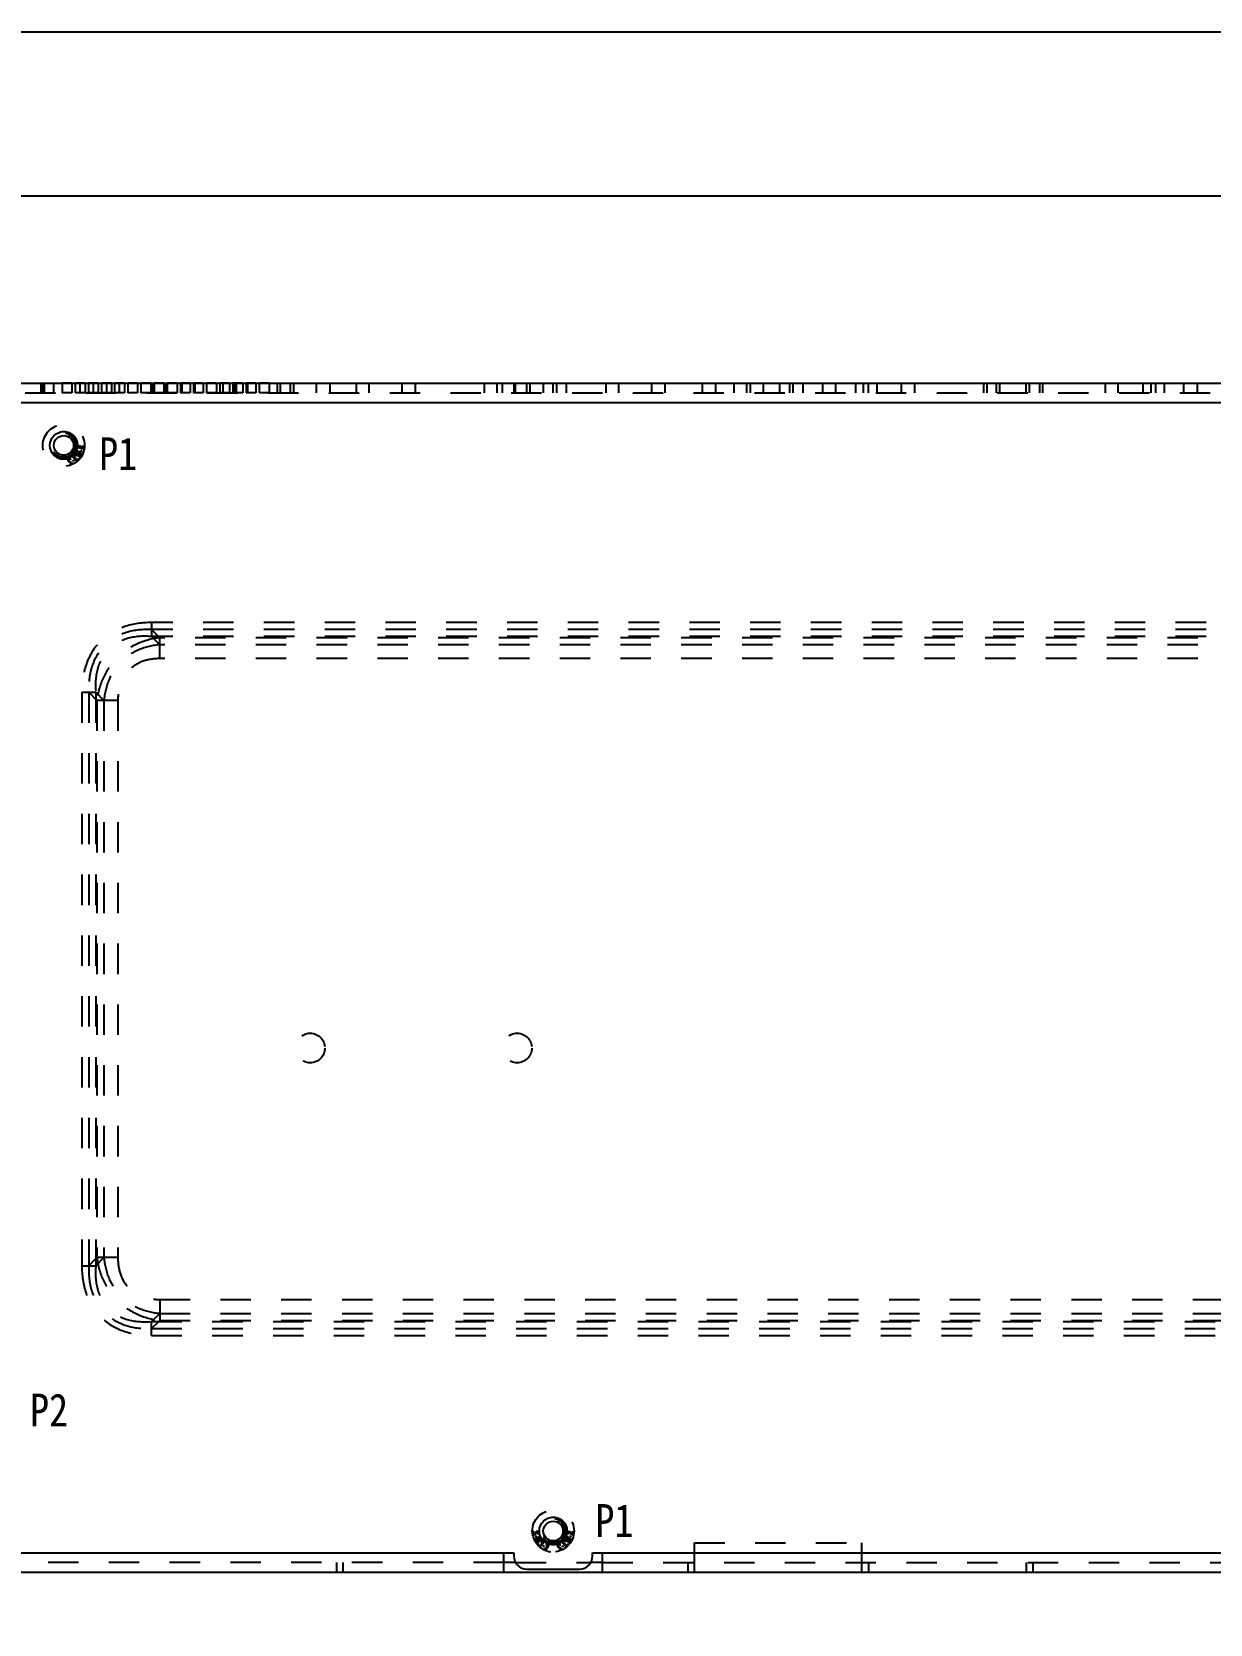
# Model space of a CAD drawing. Header units: millimetres. Extents: x -177 to 18421, y -5017 to 3255.
# Drawn here: x 14264.7 to 14444, y 2017.1 to 2259.5 of the extents above; entities that cross this region are included whole.
import ezdxf

# ---------------------------------------------------------------- set-up
doc = ezdxf.new("R2010")
doc.units = ezdxf.units.MM
doc.header["$LTSCALE"] = 46.255
doc.linetypes.add('HIDDEN', pattern=[0.2, 0.1, -0.1])
doc.layers.get('0').update_dxf_attribs({"linetype": 'CONTINUOUS'})
for name, color, linetype in [('02___PRT_ALL_AXES', 7, 'CONTINUOUS'), ('03___PRT_ALL_CURVES', 7, 'CONTINUOUS'), ('DEFAULT_2', 8, 'HIDDEN')]:
    doc.layers.add(name, color=color, linetype=linetype)
doc.styles.get("Standard").update_dxf_attribs({"font": 'txt', "width": 0.85})

msp = doc.modelspace()

# ---------------------------------------------------------------- linework, layer by layer
at = {"color": 7, "linetype": 'Continuous'}
for p, q in [((13724.839, 2259.458), (15274.839, 2259.458)), ((14338.317, 2026.521), (14336.508, 2026.521)), ((14351.508, 2026.521), (14349.699, 2026.521))]:
    msp.add_line(p, q, dxfattribs=at)
at = {"color": 3, "linetype": 'Continuous'}
for p, q in [((14185.908, 2206.021), (14642.108, 2206.021)), ((14638.408, 2203.021), (14189.608, 2203.021)), ((14210.008, 2028.021), (14338.008, 2028.021)), ((14336.508, 2025.021), (14336.508, 2028.021)), ((14338.008, 2028.021), (14338.008, 2027.521)), ((14350.008, 2028.021), (14478.008, 2028.021)), ((14350.008, 2027.521), (14350.008, 2028.021)), ((14351.508, 2025.021), (14351.508, 2028.021)), ((14638.408, 2025.021), (14189.608, 2025.021)), ((14340.008, 2025.521), (14348.008, 2025.521))]:
    msp.add_line(p, q, dxfattribs=at)
at = {"color": 7, "linetype": 'Continuous'}
msp.add_lwpolyline([(13749.839, 1184.458), (15249.839, 1184.458), (15249.839, 2234.458), (13749.839, 2234.458)], close=True, dxfattribs=at)
at = {"color": 3, "linetype": 'Continuous'}
for centre, start, end in [((14340.008, 2027.521), 180, 270), ((14348.008, 2027.521), 270, 0)]:
    msp.add_arc(centre, 2, start, end, dxfattribs=at)
at = {"layer": '02___PRT_ALL_AXES', "color": 8, "linetype": 'HIDDEN'}
for p, q in [((14269.258, 2206.021), (14269.258, 2204.521)), ((14270.758, 2206.021), (14269.258, 2206.021)), ((14270.758, 2206.021), (14270.758, 2204.521)), ((14271.258, 2206.021), (14271.258, 2204.521)), ((14272.758, 2206.021), (14271.258, 2206.021)), ((14272.758, 2206.021), (14272.758, 2204.521)), ((14273.258, 2206.021), (14273.258, 2204.521)), ((14274.758, 2206.021), (14273.258, 2206.021)), ((14274.758, 2206.021), (14274.758, 2204.521)), ((14275.258, 2206.021), (14275.258, 2204.521)), ((14276.758, 2206.021), (14275.258, 2206.021)), ((14276.758, 2206.021), (14276.758, 2204.521)), ((14277.258, 2206.021), (14277.258, 2204.521)), ((14278.758, 2206.021), (14277.258, 2206.021)), ((14278.758, 2206.021), (14278.758, 2204.521)), ((14279.258, 2206.021), (14279.258, 2204.521)), ((14280.758, 2206.021), (14279.258, 2206.021)), ((14280.758, 2206.021), (14280.758, 2204.521)), ((14281.258, 2206.021), (14281.258, 2204.521)), ((14282.758, 2206.021), (14281.258, 2206.021)), ((14282.758, 2206.021), (14282.758, 2204.521)), ((14283.258, 2206.021), (14283.258, 2204.521)), ((14284.758, 2206.021), (14283.258, 2206.021)), ((14284.758, 2206.021), (14284.758, 2204.521)), ((14285.258, 2206.021), (14285.258, 2204.521)), ((14286.758, 2206.021), (14285.258, 2206.021)), ((14286.758, 2206.021), (14286.758, 2204.521)), ((14287.258, 2206.021), (14287.258, 2204.521)), ((14288.758, 2206.021), (14287.258, 2206.021)), ((14288.758, 2206.021), (14288.758, 2204.521)), ((14289.258, 2206.021), (14289.258, 2204.521)), ((14290.758, 2206.021), (14289.258, 2206.021)), ((14290.758, 2206.021), (14290.758, 2204.521)), ((14291.258, 2206.021), (14291.258, 2204.521)), ((14292.758, 2206.021), (14291.258, 2206.021)), ((14292.758, 2206.021), (14292.758, 2204.521)), ((14293.258, 2206.021), (14293.258, 2204.521)), ((14294.758, 2206.021), (14293.258, 2206.021)), ((14294.758, 2206.021), (14294.758, 2204.521)), ((14295.258, 2206.021), (14295.258, 2204.521)), ((14296.758, 2206.021), (14295.258, 2206.021)), ((14296.758, 2206.021), (14296.758, 2204.521)), ((14297.258, 2206.021), (14297.258, 2204.521)), ((14298.758, 2206.021), (14297.258, 2206.021)), ((14298.758, 2206.021), (14298.758, 2204.521)), ((14299.258, 2206.021), (14299.258, 2204.521)), ((14300.758, 2206.021), (14299.258, 2206.021)), ((14300.758, 2206.021), (14300.758, 2204.521)), ((14270.758, 2204.521), (14269.258, 2204.521)), ((14272.758, 2204.521), (14271.258, 2204.521)), ((14274.758, 2204.521), (14273.258, 2204.521)), ((14276.758, 2204.521), (14275.258, 2204.521)), ((14278.758, 2204.521), (14277.258, 2204.521)), ((14280.758, 2204.521), (14279.258, 2204.521)), ((14282.758, 2204.521), (14281.258, 2204.521)), ((14284.758, 2204.521), (14283.258, 2204.521)), ((14286.758, 2204.521), (14285.258, 2204.521)), ((14288.758, 2204.521), (14287.258, 2204.521)), ((14290.758, 2204.521), (14289.258, 2204.521)), ((14292.758, 2204.521), (14291.258, 2204.521)), ((14294.758, 2204.521), (14293.258, 2204.521)), ((14296.758, 2204.521), (14295.258, 2204.521)), ((14298.758, 2204.521), (14297.258, 2204.521)), ((14300.758, 2204.521), (14299.258, 2204.521))]:
    msp.add_line(p, q, dxfattribs=at)
for centre, radius in [((14269.508, 2196.521), 3.175), ((14269.508, 2196.521), 2.11), ((14269.508, 2196.521), 1.91), ((14344.008, 2031.321), 3.175), ((14344.008, 2031.321), 2.11), ((14344.008, 2031.321), 1.91)]:
    msp.add_circle(centre, radius, dxfattribs=at)
at = {"layer": '02___PRT_ALL_AXES', "color": 3, "linetype": 'Continuous'}
for centre in [(14269.508, 2196.521), (14344.008, 2031.321)]:
    msp.add_circle(centre, 2.1, dxfattribs=at)
at = {"layer": '02___PRT_ALL_AXES', "color": 7, "linetype": 'Continuous'}
for centre in [(14269.508, 2196.521), (14344.008, 2031.321)]:
    msp.add_circle(centre, 1.5, dxfattribs=at)
at = {"layer": '03___PRT_ALL_CURVES', "color": 8, "linetype": 'HIDDEN'}
msp.add_circle((14344.008, 2031.321), 2.1, dxfattribs=at)
at = {"layer": 'DEFAULT_2', "color": 8, "linetype": 'HIDDEN'}
for p, q in [((14266.008, 2206.021), (14266.008, 2204.521)), ((14266.258, 2206.021), (14266.258, 2204.521)), ((14266.508, 2206.021), (14266.508, 2204.521)), ((14268.008, 2204.521), (14268.008, 2206.021)), ((14272.008, 2204.521), (14272.008, 2206.021)), ((14272.758, 2206.021), (14272.758, 2204.521)), ((14274.008, 2206.021), (14274.008, 2204.521)), ((14276.008, 2206.021), (14276.008, 2204.521)), ((14278.008, 2204.521), (14278.008, 2206.021)), ((14283.008, 2204.521), (14283.008, 2206.021)), ((14285.008, 2206.021), (14285.008, 2204.521)), ((14287.508, 2206.021), (14287.508, 2204.521)), ((14289.508, 2204.521), (14289.508, 2206.021)), ((14293.758, 2204.521), (14293.758, 2206.021)), ((14295.508, 2206.021), (14295.508, 2204.521)), ((14295.758, 2206.021), (14295.758, 2204.521)), ((14297.508, 2204.521), (14297.508, 2206.021)), ((14302.008, 2206.021), (14302.008, 2204.521)), ((14302.508, 2204.521), (14302.508, 2206.021)), ((14304.008, 2204.521), (14304.008, 2206.021)), ((14304.508, 2206.021), (14304.508, 2204.521)), ((14308.008, 2204.521), (14308.008, 2206.021)), ((14310.008, 2206.021), (14310.008, 2204.521)), ((14314.008, 2206.021), (14314.008, 2204.521)), ((14316.008, 2204.521), (14316.008, 2206.021)), ((14321.008, 2204.521), (14321.008, 2206.021)), ((14323.008, 2206.021), (14323.008, 2204.521)), ((14333.508, 2206.021), (14333.508, 2204.521)), ((14335.508, 2204.521), (14335.508, 2206.021)), ((14336.258, 2206.021), (14336.258, 2204.521)), ((14338.008, 2206.021), (14338.008, 2204.521)), ((14338.258, 2204.521), (14338.258, 2206.021)), ((14340.008, 2204.521), (14340.008, 2206.021)), ((14340.508, 2204.521), (14340.508, 2206.021)), ((14342.508, 2206.021), (14342.508, 2204.521)), ((14344.008, 2204.521), (14344.008, 2206.021)), ((14344.508, 2206.021), (14344.508, 2204.521)), ((14346.008, 2206.021), (14346.008, 2204.521)), ((14352.008, 2206.021), (14352.008, 2204.521)), ((14354.008, 2204.521), (14354.008, 2206.021)), ((14359.008, 2204.521), (14359.008, 2206.021)), ((14361.008, 2206.021), (14361.008, 2204.521)), ((14366.708, 2206.021), (14366.708, 2204.521)), ((14368.708, 2206.021), (14368.708, 2204.521)), ((14371.508, 2206.021), (14371.508, 2204.521)), ((14373.508, 2204.521), (14373.508, 2206.021)), ((14374.008, 2206.021), (14374.008, 2204.521)), ((14376.008, 2204.521), (14376.008, 2206.021)), ((14378.508, 2204.521), (14378.508, 2206.021)), ((14380.008, 2204.521), (14380.008, 2206.021)), ((14380.508, 2206.021), (14380.508, 2204.521)), ((14382.008, 2206.021), (14382.008, 2204.521)), ((14385.008, 2206.021), (14385.008, 2204.521)), ((14387.008, 2204.521), (14387.008, 2206.021)), ((14390.008, 2206.021), (14390.008, 2204.521)), ((14391.258, 2204.521), (14391.258, 2206.021)), ((14392.008, 2204.521), (14392.008, 2206.021)), ((14393.258, 2206.021), (14393.258, 2204.521)), ((14397.008, 2204.521), (14397.008, 2206.021)), ((14399.008, 2206.021), (14399.008, 2204.521)), ((14409.508, 2206.021), (14409.508, 2204.521)), ((14410.008, 2206.021), (14410.008, 2204.521)), ((14411.508, 2204.521), (14411.508, 2206.021)), ((14412.008, 2204.521), (14412.008, 2206.021)), ((14416.008, 2204.521), (14416.008, 2206.021)), ((14416.508, 2204.521), (14416.508, 2206.021)), ((14418.008, 2206.021), (14418.008, 2204.521)), ((14418.508, 2206.021), (14418.508, 2204.521)), ((14428.008, 2206.021), (14428.008, 2204.521)), ((14430.008, 2204.521), (14430.008, 2206.021)), ((14433.758, 2206.021), (14433.758, 2204.521)), ((14435.008, 2204.521), (14435.008, 2206.021)), ((14435.758, 2204.521), (14435.758, 2206.021)), ((14437.008, 2206.021), (14437.008, 2204.521)), ((14440.008, 2204.521), (14440.008, 2206.021)), ((14442.008, 2206.021), (14442.008, 2204.521)), ((14189.608, 2204.521), (14638.408, 2204.521)), ((14271.486, 2195.598), (14271.543, 2195.695)), ((14272.167, 2194.989), (14271.486, 2195.598)), ((14271.543, 2195.695), (14272.397, 2195.203)), ((14271.668, 2196.26), (14271.674, 2196.322)), ((14271.682, 2196.195), (14271.668, 2196.26)), ((14271.674, 2196.322), (14271.701, 2196.369)), ((14271.74, 2196.139), (14271.682, 2196.195)), ((14271.689, 2195.524), (14272.284, 2194.979)), ((14272.364, 2195.135), (14271.689, 2195.524)), ((14271.701, 2196.369), (14271.749, 2196.414)), ((14271.821, 2196.092), (14271.74, 2196.139)), ((14271.749, 2196.414), (14271.838, 2196.455)), ((14271.801, 2196.308), (14271.793, 2196.234)), ((14271.793, 2196.234), (14271.811, 2196.194)), ((14271.827, 2196.343), (14271.801, 2196.308)), ((14271.811, 2196.194), (14271.85, 2196.165)), ((14271.883, 2196.073), (14271.821, 2196.092)), ((14271.873, 2196.376), (14271.827, 2196.343)), ((14271.838, 2196.455), (14271.924, 2196.458)), ((14271.85, 2196.165), (14271.891, 2196.148)), ((14271.938, 2196.382), (14271.873, 2196.376)), ((14271.891, 2196.148), (14271.883, 2196.073)), ((14271.924, 2196.458), (14272.009, 2196.449)), ((14271.98, 2196.377), (14271.938, 2196.382)), ((14272.042, 2196.358), (14271.98, 2196.377)), ((14272.009, 2196.449), (14272.092, 2196.428)), ((14272.08, 2196.316), (14272.042, 2196.358)), ((14272.061, 2195.62), (14272.119, 2195.784)), ((14272.161, 2195.584), (14272.061, 2195.62)), ((14272.098, 2196.277), (14272.08, 2196.316)), ((14272.09, 2196.202), (14272.098, 2196.277)), ((14272.104, 2196.138), (14272.09, 2196.202)), ((14272.092, 2196.428), (14272.172, 2196.369)), ((14272.141, 2196.083), (14272.104, 2196.138)), ((14272.119, 2195.784), (14272.22, 2195.749)), ((14272.22, 2196.025), (14272.141, 2196.083)), ((14272.22, 2195.749), (14272.161, 2195.584)), ((14272.172, 2196.369), (14272.209, 2196.315)), ((14272.209, 2196.315), (14272.225, 2196.263)), ((14272.225, 2196.263), (14272.217, 2196.188)), ((14272.217, 2196.188), (14272.232, 2196.136)), ((14272.302, 2195.991), (14272.22, 2196.025)), ((14272.232, 2196.136), (14272.271, 2196.095)), ((14272.271, 2196.095), (14272.332, 2196.063)), ((14272.408, 2195.979), (14272.302, 2195.991)), ((14272.332, 2196.063), (14272.395, 2196.056)), ((14272.395, 2196.056), (14272.461, 2196.074)), ((14272.407, 2196.369), (14272.415, 2196.444)), ((14272.469, 2196.35), (14272.407, 2196.369)), ((14272.495, 2195.995), (14272.408, 2195.979)), ((14272.415, 2196.444), (14272.498, 2196.422)), ((14272.461, 2196.074), (14272.507, 2196.107)), ((14272.529, 2196.306), (14272.469, 2196.35)), ((14272.585, 2196.036), (14272.495, 2195.995)), ((14272.498, 2196.422), (14272.6, 2196.374)), ((14272.507, 2196.107), (14272.534, 2196.155)), ((14272.545, 2196.254), (14272.529, 2196.306)), ((14272.534, 2196.155), (14272.545, 2196.254)), ((14272.633, 2196.081), (14272.585, 2196.036)), ((14272.6, 2196.374), (14272.657, 2196.305)), ((14272.66, 2196.14), (14272.633, 2196.081)), ((14272.657, 2196.305), (14272.671, 2196.242)), ((14270.176, 2194.285), (14270.19, 2194.383)), ((14270.196, 2194.202), (14270.176, 2194.285)), ((14270.19, 2194.383), (14270.221, 2194.441)), ((14270.211, 2194.162), (14270.196, 2194.202)), ((14270.255, 2194.088), (14270.211, 2194.162)), ((14270.221, 2194.441), (14270.283, 2194.489)), ((14270.302, 2194.038), (14270.255, 2194.088)), ((14270.284, 2194.351), (14270.265, 2194.298)), ((14270.265, 2194.298), (14270.265, 2194.229)), ((14270.265, 2194.229), (14270.281, 2194.19)), ((14270.281, 2194.19), (14270.336, 2194.12)), ((14270.283, 2194.489), (14270.329, 2194.507)), ((14270.334, 2194.394), (14270.284, 2194.351)), ((14270.766, 2193.72), (14270.302, 2194.038)), ((14270.329, 2194.507), (14270.418, 2194.52)), ((14270.38, 2194.413), (14270.334, 2194.394)), ((14270.336, 2194.12), (14270.859, 2193.757)), ((14270.446, 2194.417), (14270.38, 2194.413)), ((14270.418, 2194.52), (14270.48, 2194.499)), ((14270.441, 2193.589), (14270.766, 2193.72)), ((14270.478, 2193.498), (14270.441, 2193.589)), ((14270.497, 2194.391), (14270.446, 2194.417)), ((14270.48, 2194.499), (14270.559, 2194.439)), ((14270.544, 2194.341), (14270.497, 2194.391)), ((14270.602, 2194.364), (14270.544, 2194.341)), ((14270.559, 2194.439), (14270.602, 2194.364)), ((14270.859, 2193.757), (14270.895, 2193.665)), ((14270.891, 2194.193), (14271.039, 2194.286)), ((14270.947, 2194.103), (14270.891, 2194.193)), ((14270.943, 2194.796), (14270.95, 2194.861)), ((14270.965, 2194.7), (14270.943, 2194.796)), ((14271.095, 2194.196), (14270.947, 2194.103)), ((14270.95, 2194.861), (14270.998, 2194.937)), ((14271.015, 2194.63), (14270.965, 2194.7)), ((14270.998, 2194.937), (14271.017, 2194.954)), ((14271.044, 2194.599), (14271.015, 2194.63)), ((14271.017, 2194.954), (14271.095, 2194.999)), ((14271.063, 2194.851), (14271.032, 2194.793)), ((14271.032, 2194.793), (14271.034, 2194.736)), ((14271.034, 2194.736), (14271.06, 2194.673)), ((14271.039, 2194.286), (14271.095, 2194.196)), ((14271.112, 2194.546), (14271.044, 2194.599)), ((14271.06, 2194.673), (14271.089, 2194.642)), ((14271.099, 2194.886), (14271.063, 2194.851)), ((14271.089, 2194.642), (14271.166, 2194.597)), ((14271.095, 2194.999), (14271.16, 2195.003)), ((14271.159, 2194.913), (14271.099, 2194.886)), ((14271.174, 2194.517), (14271.112, 2194.546)), ((14271.215, 2194.908), (14271.159, 2194.913)), ((14271.16, 2195.003), (14271.255, 2194.976)), ((14271.166, 2194.597), (14271.214, 2194.584)), ((14271.254, 2194.505), (14271.174, 2194.517)), ((14271.214, 2194.584), (14271.297, 2194.605)), ((14271.278, 2194.879), (14271.215, 2194.908)), ((14271.238, 2194.431), (14271.254, 2194.505)), ((14271.264, 2194.367), (14271.238, 2194.431)), ((14271.243, 2195.175), (14271.299, 2195.273)), ((14272.097, 2194.683), (14271.243, 2195.175)), ((14271.255, 2194.976), (14271.323, 2194.922)), ((14271.314, 2194.297), (14271.264, 2194.367)), ((14271.323, 2194.922), (14271.278, 2194.879)), ((14271.297, 2194.605), (14271.334, 2194.639)), ((14271.299, 2195.273), (14272.167, 2194.989)), ((14271.372, 2194.236), (14271.314, 2194.297)), ((14271.356, 2194.543), (14271.316, 2194.476)), ((14271.316, 2194.476), (14271.319, 2194.419)), ((14271.319, 2194.419), (14271.359, 2194.34)), ((14271.334, 2194.639), (14271.392, 2194.577)), ((14271.392, 2194.577), (14271.356, 2194.543)), ((14271.359, 2194.34), (14271.418, 2194.279)), ((14271.425, 2194.198), (14271.372, 2194.236)), ((14271.418, 2194.279), (14271.456, 2194.256)), ((14271.488, 2194.169), (14271.425, 2194.198)), ((14271.456, 2194.256), (14271.504, 2194.243)), ((14271.465, 2195.134), (14272.14, 2194.745)), ((14272.234, 2194.892), (14271.465, 2195.134)), ((14271.544, 2194.164), (14271.488, 2194.169)), ((14271.504, 2194.243), (14271.536, 2194.245)), ((14271.536, 2194.245), (14271.596, 2194.272)), ((14271.61, 2194.168), (14271.544, 2194.164)), ((14271.596, 2194.272), (14271.651, 2194.324)), ((14271.66, 2194.186), (14271.61, 2194.168)), ((14271.651, 2194.324), (14271.681, 2194.382)), ((14271.653, 2194.503), (14271.698, 2194.546)), ((14271.673, 2194.463), (14271.653, 2194.503)), ((14271.685, 2194.415), (14271.673, 2194.463)), ((14271.681, 2194.382), (14271.685, 2194.415)), ((14271.698, 2194.546), (14271.733, 2194.491)), ((14271.733, 2194.491), (14271.759, 2194.427)), ((14271.755, 2194.305), (14271.733, 2194.256)), ((14271.761, 2194.371), (14271.755, 2194.305)), ((14271.759, 2194.427), (14271.761, 2194.371)), ((14282.872, 2169.564), (14282.872, 2167.443)), ((14545.144, 2169.564), (14282.872, 2169.564)), ((14282.872, 2168.503), (14284.115, 2167.261)), ((14545.144, 2168.503), (14282.872, 2168.503)), ((14282.872, 2167.443), (14284.115, 2166.2)), ((14545.144, 2167.443), (14282.872, 2167.443)), ((14284.115, 2166.2), (14284.115, 2167.261)), ((14543.902, 2167.261), (14284.115, 2167.261)), ((14284.115, 2164.079), (14284.115, 2166.2)), ((14543.902, 2166.2), (14284.115, 2166.2)), ((14543.902, 2164.079), (14284.115, 2164.079)), ((14272.266, 2158.957), (14272.266, 2071.685)), ((14272.266, 2158.957), (14274.387, 2158.957)), ((14273.326, 2158.957), (14273.326, 2071.685)), ((14273.326, 2158.957), (14274.569, 2157.715)), ((14274.387, 2158.957), (14274.387, 2071.685)), ((14274.387, 2158.957), (14275.63, 2157.715)), ((14274.569, 2157.715), (14274.569, 2072.928)), ((14275.63, 2157.715), (14274.569, 2157.715)), ((14275.63, 2157.715), (14275.63, 2072.928)), ((14277.751, 2157.715), (14275.63, 2157.715)), ((14277.751, 2157.715), (14277.751, 2072.928)), ((14273.326, 2071.685), (14274.569, 2072.928)), ((14274.387, 2071.685), (14275.63, 2072.928)), ((14275.63, 2072.928), (14274.569, 2072.928)), ((14277.751, 2072.928), (14275.63, 2072.928)), ((14272.266, 2071.685), (14274.387, 2071.685)), ((14284.115, 2066.564), (14284.115, 2064.443)), ((14284.115, 2066.564), (14543.902, 2066.564)), ((14282.872, 2063.2), (14284.115, 2064.443)), ((14282.872, 2062.139), (14284.115, 2063.382)), ((14282.872, 2061.079), (14282.872, 2063.2)), ((14282.872, 2063.2), (14545.145, 2063.2)), ((14282.872, 2062.139), (14545.145, 2062.139)), ((14284.115, 2064.443), (14284.115, 2063.382)), ((14284.115, 2064.443), (14543.904, 2064.443)), ((14284.115, 2063.382), (14543.904, 2063.382)), ((14282.872, 2061.079), (14545.144, 2061.079)), ((14340.86, 2031.105), (14340.846, 2031.042)), ((14340.856, 2030.94), (14340.884, 2030.881)), ((14340.917, 2031.174), (14340.86, 2031.105)), ((14340.884, 2030.881), (14340.931, 2030.836)), ((14341.019, 2031.222), (14340.917, 2031.174)), ((14340.931, 2030.836), (14341.021, 2030.795)), ((14340.972, 2031.054), (14340.988, 2031.106)), ((14340.983, 2030.955), (14340.972, 2031.054)), ((14341.009, 2030.907), (14340.983, 2030.955)), ((14340.988, 2031.106), (14341.048, 2031.15)), ((14341.056, 2030.874), (14341.009, 2030.907)), ((14341.102, 2031.244), (14341.019, 2031.222)), ((14341.021, 2030.795), (14341.109, 2030.779)), ((14341.048, 2031.15), (14341.11, 2031.169)), ((14341.122, 2030.856), (14341.056, 2030.874)), ((14341.11, 2031.169), (14341.102, 2031.244)), ((14341.109, 2030.779), (14341.214, 2030.791)), ((14341.185, 2030.863), (14341.122, 2030.856)), ((14341.246, 2030.895), (14341.185, 2030.863)), ((14341.214, 2030.791), (14341.296, 2030.825)), ((14341.284, 2030.936), (14341.246, 2030.895)), ((14341.3, 2030.988), (14341.284, 2030.936)), ((14341.308, 2031.115), (14341.292, 2031.063)), ((14341.292, 2031.063), (14341.3, 2030.988)), ((14341.296, 2030.825), (14341.376, 2030.883)), ((14341.397, 2030.584), (14341.297, 2030.549)), ((14341.345, 2031.169), (14341.308, 2031.115)), ((14341.424, 2031.228), (14341.345, 2031.169)), ((14341.376, 2030.883), (14341.413, 2030.938)), ((14341.456, 2030.42), (14341.397, 2030.584)), ((14341.413, 2030.938), (14341.427, 2031.002)), ((14341.419, 2031.077), (14341.436, 2031.116)), ((14341.427, 2031.002), (14341.419, 2031.077)), ((14341.508, 2031.249), (14341.424, 2031.228)), ((14341.436, 2031.116), (14341.475, 2031.158)), ((14341.475, 2031.158), (14341.537, 2031.177)), ((14341.592, 2031.258), (14341.508, 2031.249)), ((14341.537, 2031.177), (14341.579, 2031.182)), ((14341.579, 2031.182), (14341.644, 2031.176)), ((14341.678, 2031.255), (14341.592, 2031.258)), ((14341.667, 2030.965), (14341.626, 2030.948)), ((14341.626, 2030.948), (14341.634, 2030.873)), ((14341.634, 2030.873), (14341.696, 2030.892)), ((14341.644, 2031.176), (14341.69, 2031.143)), ((14341.706, 2030.994), (14341.667, 2030.965)), ((14341.768, 2031.214), (14341.678, 2031.255)), ((14341.69, 2031.143), (14341.715, 2031.108)), ((14341.696, 2030.892), (14341.776, 2030.939)), ((14341.723, 2031.034), (14341.706, 2030.994)), ((14341.715, 2031.108), (14341.723, 2031.034)), ((14341.816, 2031.169), (14341.768, 2031.214)), ((14341.776, 2030.939), (14341.834, 2030.995)), ((14341.842, 2031.122), (14341.816, 2031.169)), ((14341.834, 2030.995), (14341.849, 2031.06)), ((14341.849, 2031.06), (14341.842, 2031.122)), ((14346.168, 2031.06), (14346.174, 2031.122)), ((14346.182, 2030.995), (14346.168, 2031.06)), ((14346.174, 2031.122), (14346.201, 2031.169)), ((14346.24, 2030.939), (14346.182, 2030.995)), ((14346.201, 2031.169), (14346.249, 2031.214)), ((14346.321, 2030.892), (14346.24, 2030.939)), ((14346.249, 2031.214), (14346.338, 2031.255)), ((14346.301, 2031.108), (14346.293, 2031.034)), ((14346.293, 2031.034), (14346.311, 2030.994)), ((14346.327, 2031.143), (14346.301, 2031.108)), ((14346.311, 2030.994), (14346.35, 2030.965)), ((14346.383, 2030.873), (14346.321, 2030.892)), ((14346.373, 2031.176), (14346.327, 2031.143)), ((14346.338, 2031.255), (14346.424, 2031.258)), ((14346.35, 2030.965), (14346.391, 2030.948)), ((14346.438, 2031.182), (14346.373, 2031.176)), ((14346.391, 2030.948), (14346.383, 2030.873)), ((14346.424, 2031.258), (14346.509, 2031.249)), ((14346.48, 2031.177), (14346.438, 2031.182)), ((14346.542, 2031.158), (14346.48, 2031.177)), ((14346.509, 2031.249), (14346.592, 2031.228)), ((14346.58, 2031.116), (14346.542, 2031.158)), ((14346.561, 2030.42), (14346.619, 2030.584)), ((14346.598, 2031.077), (14346.58, 2031.116)), ((14346.59, 2031.002), (14346.598, 2031.077)), ((14346.604, 2030.938), (14346.59, 2031.002)), ((14346.592, 2031.228), (14346.672, 2031.169)), ((14346.641, 2030.883), (14346.604, 2030.938)), ((14346.619, 2030.584), (14346.72, 2030.549)), ((14346.72, 2030.825), (14346.641, 2030.883)), ((14346.672, 2031.169), (14346.709, 2031.115)), ((14346.709, 2031.115), (14346.725, 2031.063)), ((14346.725, 2031.063), (14346.717, 2030.988)), ((14346.717, 2030.988), (14346.732, 2030.936)), ((14346.802, 2030.791), (14346.72, 2030.825)), ((14346.732, 2030.936), (14346.771, 2030.895)), ((14346.771, 2030.895), (14346.832, 2030.863)), ((14346.908, 2030.779), (14346.802, 2030.791)), ((14346.832, 2030.863), (14346.895, 2030.856)), ((14346.895, 2030.856), (14346.961, 2030.874)), ((14346.907, 2031.169), (14346.915, 2031.244)), ((14346.969, 2031.15), (14346.907, 2031.169)), ((14346.995, 2030.795), (14346.908, 2030.779)), ((14346.915, 2031.244), (14346.998, 2031.222)), ((14346.961, 2030.874), (14347.007, 2030.907)), ((14347.029, 2031.106), (14346.969, 2031.15)), ((14347.085, 2030.836), (14346.995, 2030.795)), ((14346.998, 2031.222), (14347.1, 2031.174)), ((14347.007, 2030.907), (14347.034, 2030.955)), ((14347.045, 2031.054), (14347.029, 2031.106)), ((14347.034, 2030.955), (14347.045, 2031.054)), ((14347.133, 2030.881), (14347.085, 2030.836)), ((14347.1, 2031.174), (14347.157, 2031.105)), ((14347.16, 2030.94), (14347.133, 2030.881)), ((14347.157, 2031.105), (14347.171, 2031.042)), ((14341.974, 2030.495), (14341.12, 2030.003)), ((14341.152, 2029.935), (14341.827, 2030.324)), ((14341.827, 2030.324), (14341.233, 2029.779)), ((14341.283, 2029.692), (14342.052, 2029.934)), ((14341.297, 2030.549), (14341.356, 2030.384)), ((14341.35, 2029.789), (14342.03, 2030.398)), ((14342.218, 2030.073), (14341.35, 2029.789)), ((14341.356, 2030.384), (14341.456, 2030.42)), ((14342.052, 2029.934), (14341.377, 2029.545)), ((14341.42, 2029.483), (14342.274, 2029.975)), ((14341.758, 2029.227), (14341.755, 2029.171)), ((14341.755, 2029.171), (14341.762, 2029.105)), ((14341.783, 2029.291), (14341.758, 2029.227)), ((14341.762, 2029.105), (14341.783, 2029.056)), ((14341.818, 2029.346), (14341.783, 2029.291)), ((14341.864, 2029.303), (14341.818, 2029.346)), ((14341.832, 2029.215), (14341.843, 2029.263)), ((14341.836, 2029.182), (14341.832, 2029.215)), ((14341.866, 2029.124), (14341.836, 2029.182)), ((14341.843, 2029.263), (14341.864, 2029.303)), ((14341.857, 2028.986), (14341.907, 2028.968)), ((14341.921, 2029.072), (14341.866, 2029.124)), ((14341.907, 2028.968), (14341.973, 2028.964)), ((14341.98, 2029.045), (14341.921, 2029.072)), ((14341.973, 2028.964), (14342.029, 2028.969)), ((14342.03, 2030.398), (14341.974, 2030.495)), ((14342.013, 2029.043), (14341.98, 2029.045)), ((14342.061, 2029.056), (14342.013, 2029.043)), ((14342.029, 2028.969), (14342.091, 2028.998)), ((14342.099, 2029.079), (14342.061, 2029.056)), ((14342.091, 2028.998), (14342.144, 2029.036)), ((14342.158, 2029.14), (14342.099, 2029.079)), ((14342.183, 2029.439), (14342.125, 2029.377)), ((14342.125, 2029.377), (14342.161, 2029.343)), ((14342.144, 2029.036), (14342.203, 2029.097)), ((14342.198, 2029.219), (14342.158, 2029.14)), ((14342.161, 2029.343), (14342.2, 2029.276)), ((14342.219, 2029.405), (14342.183, 2029.439)), ((14342.262, 2029.776), (14342.194, 2029.722)), ((14342.194, 2029.722), (14342.239, 2029.679)), ((14342.2, 2029.276), (14342.198, 2029.219)), ((14342.203, 2029.097), (14342.253, 2029.167)), ((14342.274, 2029.975), (14342.218, 2030.073)), ((14342.303, 2029.384), (14342.219, 2029.405)), ((14342.239, 2029.679), (14342.301, 2029.708)), ((14342.253, 2029.167), (14342.279, 2029.231)), ((14342.357, 2029.803), (14342.262, 2029.776)), ((14342.263, 2029.305), (14342.343, 2029.317)), ((14342.279, 2029.231), (14342.263, 2029.305)), ((14342.301, 2029.708), (14342.358, 2029.713)), ((14342.351, 2029.397), (14342.303, 2029.384)), ((14342.343, 2029.317), (14342.405, 2029.346)), ((14342.427, 2029.442), (14342.351, 2029.397)), ((14342.422, 2029.799), (14342.357, 2029.803)), ((14342.358, 2029.713), (14342.418, 2029.686)), ((14342.405, 2029.346), (14342.473, 2029.399)), ((14342.418, 2029.686), (14342.454, 2029.651)), ((14342.478, 2029.086), (14342.421, 2028.996)), ((14342.421, 2028.996), (14342.57, 2028.903)), ((14342.5, 2029.754), (14342.422, 2029.799)), ((14342.457, 2029.473), (14342.427, 2029.442)), ((14342.454, 2029.651), (14342.485, 2029.593)), ((14342.483, 2029.536), (14342.457, 2029.473)), ((14342.473, 2029.399), (14342.502, 2029.43)), ((14342.626, 2028.993), (14342.478, 2029.086)), ((14342.485, 2029.593), (14342.483, 2029.536)), ((14342.518, 2029.737), (14342.5, 2029.754)), ((14342.502, 2029.43), (14342.552, 2029.5)), ((14342.567, 2029.661), (14342.518, 2029.737)), ((14342.552, 2029.5), (14342.574, 2029.596)), ((14342.574, 2029.596), (14342.567, 2029.661)), ((14342.57, 2028.903), (14342.626, 2028.993)), ((14342.658, 2028.557), (14342.621, 2028.465)), ((14343.181, 2028.92), (14342.658, 2028.557)), ((14342.751, 2028.52), (14343.215, 2028.838)), ((14343.076, 2028.389), (14342.751, 2028.52)), ((14342.958, 2029.239), (14342.915, 2029.164)), ((14342.915, 2029.164), (14342.973, 2029.141)), ((14343.036, 2029.299), (14342.958, 2029.239)), ((14342.973, 2029.141), (14343.02, 2029.191)), ((14343.02, 2029.191), (14343.071, 2029.217)), ((14343.099, 2029.32), (14343.036, 2029.299)), ((14343.039, 2028.298), (14343.076, 2028.389)), ((14343.071, 2029.217), (14343.137, 2029.213)), ((14343.188, 2029.307), (14343.099, 2029.32)), ((14343.137, 2029.213), (14343.183, 2029.194)), ((14343.236, 2028.99), (14343.181, 2028.92)), ((14343.183, 2029.194), (14343.233, 2029.151)), ((14343.234, 2029.289), (14343.188, 2029.307)), ((14343.215, 2028.838), (14343.262, 2028.888)), ((14343.233, 2029.151), (14343.252, 2029.098)), ((14343.296, 2029.241), (14343.234, 2029.289)), ((14343.252, 2029.029), (14343.236, 2028.99)), ((14343.252, 2029.098), (14343.252, 2029.029)), ((14343.262, 2028.888), (14343.305, 2028.962)), ((14343.326, 2029.183), (14343.296, 2029.241)), ((14343.305, 2028.962), (14343.321, 2029.002)), ((14343.321, 2029.002), (14343.341, 2029.085)), ((14343.341, 2029.085), (14343.326, 2029.183)), ((14344.676, 2029.085), (14344.69, 2029.183)), ((14344.696, 2029.002), (14344.676, 2029.085)), ((14344.69, 2029.183), (14344.721, 2029.241)), ((14344.711, 2028.962), (14344.696, 2029.002)), ((14344.755, 2028.888), (14344.711, 2028.962)), ((14344.721, 2029.241), (14344.783, 2029.289)), ((14344.802, 2028.838), (14344.755, 2028.888)), ((14344.784, 2029.151), (14344.765, 2029.098)), ((14344.765, 2029.098), (14344.765, 2029.029)), ((14344.765, 2029.029), (14344.781, 2028.99)), ((14344.781, 2028.99), (14344.836, 2028.92)), ((14344.783, 2029.289), (14344.829, 2029.307)), ((14344.834, 2029.194), (14344.784, 2029.151)), ((14345.266, 2028.52), (14344.802, 2028.838)), ((14344.829, 2029.307), (14344.918, 2029.32)), ((14344.88, 2029.213), (14344.834, 2029.194)), ((14344.836, 2028.92), (14345.359, 2028.557)), ((14344.946, 2029.217), (14344.88, 2029.213)), ((14344.918, 2029.32), (14344.98, 2029.299)), ((14344.941, 2028.389), (14345.266, 2028.52)), ((14344.978, 2028.298), (14344.941, 2028.389)), ((14344.997, 2029.191), (14344.946, 2029.217)), ((14344.98, 2029.299), (14345.059, 2029.239)), ((14345.044, 2029.141), (14344.997, 2029.191)), ((14345.102, 2029.164), (14345.044, 2029.141)), ((14345.059, 2029.239), (14345.102, 2029.164)), ((14345.359, 2028.557), (14345.395, 2028.465)), ((14345.391, 2028.993), (14345.539, 2029.086)), ((14345.447, 2028.903), (14345.391, 2028.993)), ((14345.443, 2029.596), (14345.45, 2029.661)), ((14345.465, 2029.5), (14345.443, 2029.596)), ((14345.595, 2028.996), (14345.447, 2028.903)), ((14345.45, 2029.661), (14345.498, 2029.737)), ((14345.515, 2029.43), (14345.465, 2029.5)), ((14345.498, 2029.737), (14345.517, 2029.754)), ((14345.544, 2029.399), (14345.515, 2029.43)), ((14345.517, 2029.754), (14345.595, 2029.799)), ((14345.563, 2029.651), (14345.532, 2029.593)), ((14345.532, 2029.593), (14345.534, 2029.536)), ((14345.534, 2029.536), (14345.56, 2029.473)), ((14345.539, 2029.086), (14345.595, 2028.996)), ((14345.612, 2029.346), (14345.544, 2029.399)), ((14345.56, 2029.473), (14345.589, 2029.442)), ((14345.599, 2029.686), (14345.563, 2029.651)), ((14345.589, 2029.442), (14345.666, 2029.397)), ((14345.595, 2029.799), (14345.66, 2029.803)), ((14345.659, 2029.713), (14345.599, 2029.686)), ((14345.674, 2029.317), (14345.612, 2029.346)), ((14345.715, 2029.708), (14345.659, 2029.713)), ((14345.66, 2029.803), (14345.755, 2029.776)), ((14345.666, 2029.397), (14345.714, 2029.384)), ((14345.754, 2029.305), (14345.674, 2029.317)), ((14345.714, 2029.384), (14345.797, 2029.405)), ((14345.778, 2029.679), (14345.715, 2029.708)), ((14345.738, 2029.231), (14345.754, 2029.305)), ((14345.764, 2029.167), (14345.738, 2029.231)), ((14345.743, 2029.975), (14345.799, 2030.073)), ((14346.597, 2029.483), (14345.743, 2029.975)), ((14345.755, 2029.776), (14345.823, 2029.722)), ((14345.814, 2029.097), (14345.764, 2029.167)), ((14345.823, 2029.722), (14345.778, 2029.679)), ((14345.797, 2029.405), (14345.834, 2029.439)), ((14345.799, 2030.073), (14346.667, 2029.789)), ((14345.872, 2029.036), (14345.814, 2029.097)), ((14345.856, 2029.343), (14345.816, 2029.276)), ((14345.816, 2029.276), (14345.819, 2029.219)), ((14345.819, 2029.219), (14345.859, 2029.14)), ((14345.834, 2029.439), (14345.892, 2029.377)), ((14345.892, 2029.377), (14345.856, 2029.343)), ((14345.859, 2029.14), (14345.918, 2029.079)), ((14345.925, 2028.998), (14345.872, 2029.036)), ((14345.918, 2029.079), (14345.956, 2029.056)), ((14345.988, 2028.969), (14345.925, 2028.998)), ((14345.956, 2029.056), (14346.004, 2029.043)), ((14346.734, 2029.692), (14345.965, 2029.934)), ((14345.965, 2029.934), (14346.64, 2029.545)), ((14345.986, 2030.398), (14346.043, 2030.495)), ((14346.667, 2029.789), (14345.986, 2030.398)), ((14346.044, 2028.964), (14345.988, 2028.969)), ((14346.004, 2029.043), (14346.036, 2029.045)), ((14346.036, 2029.045), (14346.096, 2029.072)), ((14346.043, 2030.495), (14346.897, 2030.003)), ((14346.11, 2028.968), (14346.044, 2028.964)), ((14346.096, 2029.072), (14346.151, 2029.124)), ((14346.16, 2028.986), (14346.11, 2028.968)), ((14346.151, 2029.124), (14346.181, 2029.182)), ((14346.153, 2029.303), (14346.198, 2029.346)), ((14346.173, 2029.263), (14346.153, 2029.303)), ((14346.185, 2029.215), (14346.173, 2029.263)), ((14346.181, 2029.182), (14346.185, 2029.215)), ((14346.864, 2029.935), (14346.189, 2030.324)), ((14346.189, 2030.324), (14346.784, 2029.779)), ((14346.198, 2029.346), (14346.233, 2029.291)), ((14346.233, 2029.291), (14346.259, 2029.227)), ((14346.255, 2029.105), (14346.233, 2029.056)), ((14346.261, 2029.171), (14346.255, 2029.105)), ((14346.259, 2029.227), (14346.261, 2029.171)), ((14346.661, 2030.384), (14346.561, 2030.42)), ((14346.72, 2030.549), (14346.661, 2030.384)), ((14365.508, 2029.521), (14391.008, 2029.521)), ((14365.508, 2025.021), (14365.508, 2029.521)), ((14391.008, 2025.021), (14391.008, 2029.521)), ((14336.508, 2026.521), (14211.508, 2026.521)), ((14311.008, 2026.521), (14311.008, 2025.021)), ((14312.008, 2026.521), (14312.008, 2025.021)), ((14338.317, 2026.521), (14349.699, 2026.521)), ((14351.508, 2026.521), (14476.508, 2026.521)), ((14364.508, 2026.521), (14364.508, 2025.021)), ((14392.008, 2026.521), (14392.008, 2025.021)), ((14416.008, 2026.521), (14416.008, 2025.021)), ((14417.008, 2026.521), (14417.008, 2025.021))]:
    msp.add_line(p, q, dxfattribs=at)
for centre, radius in [((14269.508, 2196.521), 1.8), ((14307.008, 2104.821), 2.25), ((14338.508, 2104.821), 2.25), ((14344.008, 2031.321), 1.8), ((14344.008, 2031.321), 1.5)]:
    msp.add_circle(centre, radius, dxfattribs=at)
msp.add_arc((14344.008, 2031.321), 3.175, 180, 0, dxfattribs=at)
for points, knots in [([(14282.872, 2169.564), (14281.464, 2169.564), (14278.621, 2169.199), (14274.849, 2166.981), (14272.631, 2163.209), (14272.266, 2160.366), (14272.266, 2158.957)], [0, 0, 0, 0, 0.2504669, 0.4999978, 0.7495305, 1, 1, 1, 1]), ([(14282.872, 2168.503), (14281.586, 2168.549), (14278.977, 2168.323), (14275.461, 2166.369), (14273.506, 2162.853), (14273.28, 2160.244), (14273.326, 2158.957)], [0, 0, 0, 0, 0.2505769, 0.4999971, 0.7494204, 1, 1, 1, 1]), ([(14282.872, 2167.443), (14281.709, 2167.532), (14279.34, 2167.444), (14276.069, 2165.761), (14274.386, 2162.49), (14274.298, 2160.121), (14274.387, 2158.957)], [0, 0, 0, 0, 0.2506034, 0.499997, 0.7493937, 1, 1, 1, 1]), ([(14284.115, 2167.261), (14282.913, 2167.111), (14280.527, 2166.473), (14277.46, 2164.37), (14275.356, 2161.303), (14274.719, 2158.917), (14274.569, 2157.715)], [0, 0, 0, 0, 0.2496452, 0.4999956, 0.7503496, 1, 1, 1, 1]), ([(14284.115, 2166.2), (14283.031, 2166.102), (14280.868, 2165.603), (14278.076, 2163.754), (14276.226, 2160.962), (14275.728, 2158.799), (14275.63, 2157.715)], [0, 0, 0, 0, 0.2499335, 0.4999959, 0.7500621, 1, 1, 1, 1]), ([(14284.115, 2164.079), (14283.27, 2164.079), (14281.564, 2163.86), (14279.303, 2162.527), (14277.97, 2160.266), (14277.751, 2158.559), (14277.751, 2157.715)], [0, 0, 0, 0, 0.2504154, 0.4999966, 0.7495814, 1, 1, 1, 1]), ([(14274.569, 2072.928), (14274.719, 2071.726), (14275.357, 2069.34), (14277.46, 2066.273), (14280.527, 2064.169), (14282.913, 2063.532), (14284.115, 2063.382)], [0, 0, 0, 0, 0.2496452, 0.4999956, 0.7503496, 1, 1, 1, 1]), ([(14275.63, 2072.928), (14275.728, 2071.844), (14276.227, 2069.681), (14278.075, 2066.889), (14280.868, 2065.039), (14283.031, 2064.541), (14284.115, 2064.443)], [0, 0, 0, 0, 0.2499335, 0.4999959, 0.7500621, 1, 1, 1, 1]), ([(14277.751, 2072.928), (14277.751, 2072.083), (14277.97, 2070.377), (14279.303, 2068.116), (14281.564, 2066.783), (14283.27, 2066.564), (14284.115, 2066.564)], [0, 0, 0, 0, 0.2504154, 0.4999966, 0.7495814, 1, 1, 1, 1]), ([(14272.266, 2071.685), (14272.265, 2070.277), (14272.631, 2067.434), (14274.849, 2063.662), (14278.621, 2061.444), (14281.464, 2061.079), (14282.872, 2061.079)], [0, 0, 0, 0, 0.2504669, 0.4999978, 0.7495305, 1, 1, 1, 1]), ([(14273.326, 2071.685), (14273.28, 2070.399), (14273.506, 2067.79), (14275.46, 2064.274), (14278.977, 2062.319), (14281.586, 2062.094), (14282.872, 2062.139)], [0, 0, 0, 0, 0.2505769, 0.4999971, 0.7494204, 1, 1, 1, 1]), ([(14274.387, 2071.685), (14274.298, 2070.522), (14274.386, 2068.153), (14276.069, 2064.882), (14279.34, 2063.199), (14281.709, 2063.111), (14282.872, 2063.2)], [0, 0, 0, 0, 0.2506034, 0.499997, 0.7493937, 1, 1, 1, 1])]:
    msp.add_open_spline(points, degree=3, knots=knots, dxfattribs=at)

# ---------------------------------------------------------------- texts
at = {"color": 2, "linetype": 'Continuous', "char_height": 5, "width": 8.5, "attachment_point": 1, "line_spacing_factor": 0.9}
for s, insert in [('P1', (14274.899, 2197.763)), ('P2', (14264.386, 2052.238)), ('P1', (14350.44, 2035.42))]:
    msp.add_mtext(s, dxfattribs=dict(at, insert=insert))

doc.saveas('drawing.dxf')
